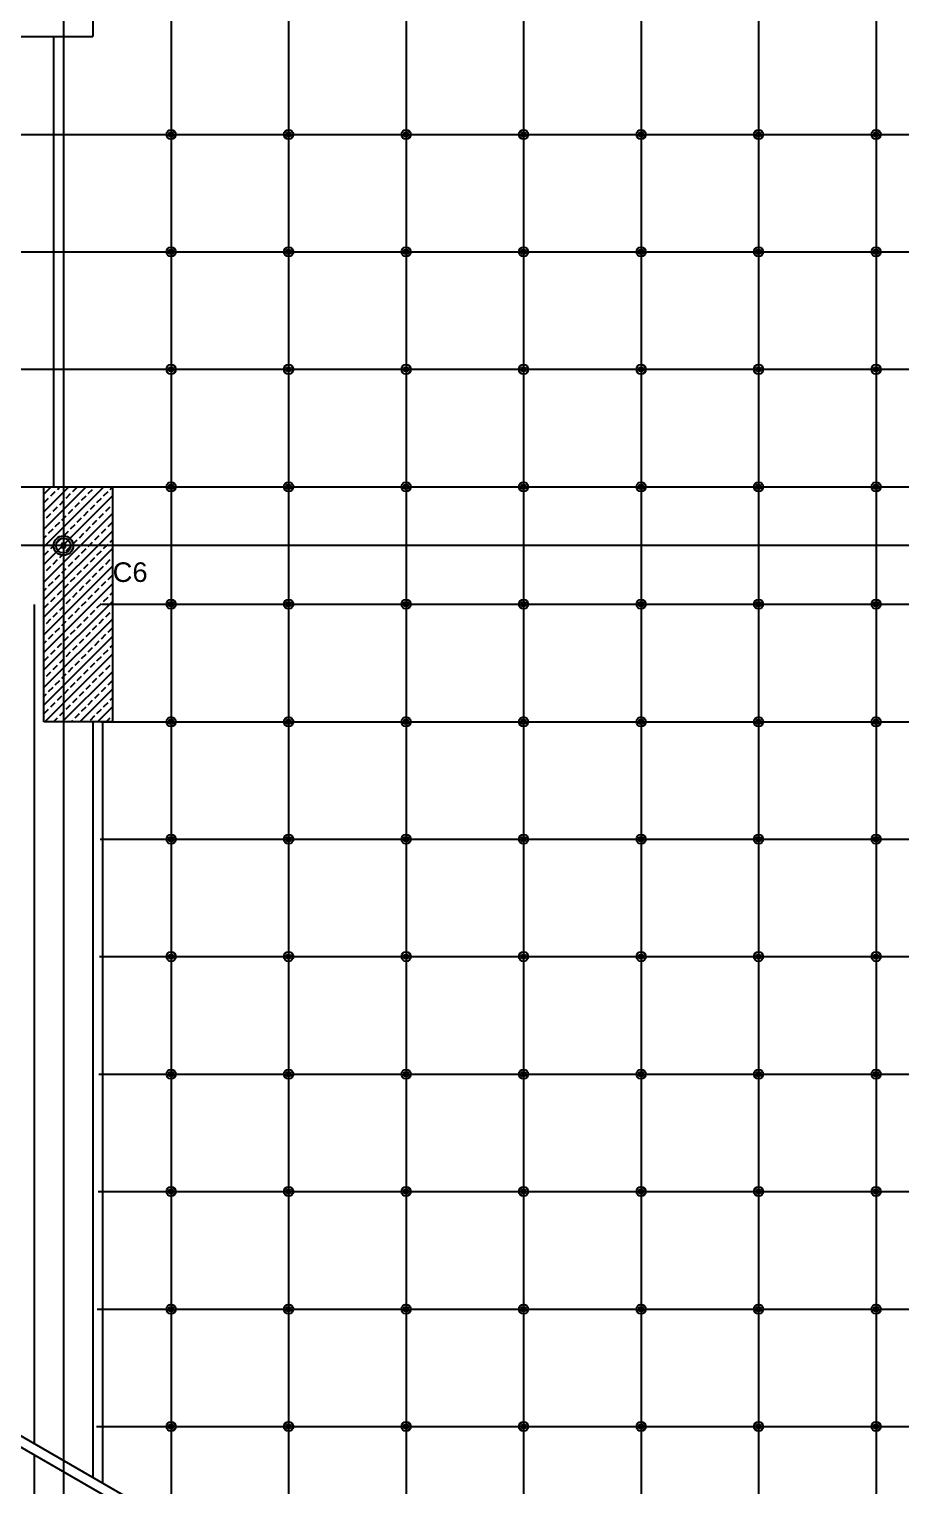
# Model space of a CAD drawing. Header units: millimetres. Extents: x 43168.9 to 43194.6, y -25545.1 to -25543.4.
# Drawn here: x 43174.3594 to 43174.4484, y -25544.2 to -25544.0512 of the extents above; entities that cross this region are included whole.
import ezdxf

# ---------------------------------------------------------------- set-up
doc = ezdxf.new("R2010")
doc.units = ezdxf.units.MM
doc.header["$LTSCALE"] = 200
doc.linetypes.add('DASHDOT2', pattern=[0.5, 0.25, -0.125, 0, -0.125])
for name, color, linetype in [('aks_sgh', 5, 'DASHDOT2'), ('duv_sgh', 4, 'Continuous'), ('gor-3_sgh', 191, 'Continuous'), ('gor-4_sgh', 17, 'Continuous'), ('kolon-b.a_sgh', 6, 'Continuous'), ('merdi_sgh', 3, 'Continuous'), ('tarama-betonarme_sgh', 223, 'Continuous')]:
    doc.layers.add(name, color=color, linetype=linetype)
doc.styles.add('1-200', font='arial.ttf', dxfattribs={"height": 60})

msp = doc.modelspace()

# ---------------------------------------------------------------- hatches: boundary and pattern name
h = msp.add_hatch(color=256)
edge = h.paths.add_edge_path()
edge.add_arc((43174.36288, -25544.10392), 0.001, 0, 360)
edge = h.paths.add_edge_path(flags=16)
edge.add_arc((43174.36288, -25544.10392), 0.00075, 0, 360)

# ---------------------------------------------------------------- linework, layer by layer
at = {"color": 0, "linetype": 'ByBlock', "lineweight": -2}
for p, q in [((43174.36308, -25544.10372), (43174.36268, -25544.10372)), ((43174.36268, -25544.10372), (43174.36268, -25544.10412)), ((43174.36268, -25544.10412), (43174.36308, -25544.10412)), ((43174.36295, -25544.10385), (43174.36281, -25544.10399)), ((43174.36295, -25544.10399), (43174.36281, -25544.10385)), ((43174.36308, -25544.10412), (43174.36308, -25544.10372))]:
    msp.add_line(p, q, dxfattribs=at)
at = {"color": 0, "linetype": 'Continuous', "lineweight": -2}
for radius in [0.001, 0.00075]:
    msp.add_circle((43174.36288, -25544.10392), radius, dxfattribs=at)
at = {"layer": 'aks_sgh'}
for p, q in [((43174.36288, -25543.74092), (43174.36288, -25544.60992)), ((43174.62688, -25544.10392), (43173.82488, -25544.10392))]:
    msp.add_line(p, q, dxfattribs=at)
at = {"layer": 'duv_sgh'}
for p in [(43174.36588, -25543.98992), (43174.31288, -25544.05192)]:
    msp.add_line(p, (43174.36588, -25544.05192), dxfattribs=at)
at = {"layer": 'gor-3_sgh'}
for p, q in [((43174.37368, -25544.06171), (43174.37408, -25544.06171)), ((43174.37368, -25544.06211), (43174.37368, -25544.06171)), ((43174.37408, -25544.06211), (43174.37368, -25544.06211)), ((43174.37408, -25544.06171), (43174.37408, -25544.06211)), ((43174.38568, -25544.06171), (43174.38608, -25544.06171)), ((43174.38568, -25544.06211), (43174.38568, -25544.06171)), ((43174.38608, -25544.06211), (43174.38568, -25544.06211)), ((43174.38608, -25544.06171), (43174.38608, -25544.06211)), ((43174.39768, -25544.06171), (43174.39808, -25544.06171)), ((43174.39768, -25544.06211), (43174.39768, -25544.06171)), ((43174.39808, -25544.06211), (43174.39768, -25544.06211)), ((43174.39808, -25544.06171), (43174.39808, -25544.06211)), ((43174.40968, -25544.06171), (43174.41008, -25544.06171)), ((43174.40968, -25544.06211), (43174.40968, -25544.06171)), ((43174.41008, -25544.06211), (43174.40968, -25544.06211)), ((43174.41008, -25544.06171), (43174.41008, -25544.06211)), ((43174.42168, -25544.06171), (43174.42208, -25544.06171)), ((43174.42168, -25544.06211), (43174.42168, -25544.06171)), ((43174.42208, -25544.06211), (43174.42168, -25544.06211)), ((43174.42208, -25544.06171), (43174.42208, -25544.06211)), ((43174.43368, -25544.06171), (43174.43408, -25544.06171)), ((43174.43368, -25544.06211), (43174.43368, -25544.06171)), ((43174.43408, -25544.06211), (43174.43368, -25544.06211)), ((43174.43408, -25544.06171), (43174.43408, -25544.06211)), ((43174.44568, -25544.06171), (43174.44608, -25544.06171)), ((43174.44568, -25544.06211), (43174.44568, -25544.06171)), ((43174.44608, -25544.06211), (43174.44568, -25544.06211)), ((43174.44608, -25544.06171), (43174.44608, -25544.06211)), ((43174.37368, -25544.07371), (43174.37408, -25544.07371)), ((43174.37368, -25544.07411), (43174.37368, -25544.07371)), ((43174.37408, -25544.07411), (43174.37368, -25544.07411)), ((43174.37408, -25544.07371), (43174.37408, -25544.07411)), ((43174.38568, -25544.07371), (43174.38608, -25544.07371)), ((43174.38568, -25544.07411), (43174.38568, -25544.07371)), ((43174.38608, -25544.07411), (43174.38568, -25544.07411)), ((43174.38608, -25544.07371), (43174.38608, -25544.07411)), ((43174.39768, -25544.07371), (43174.39808, -25544.07371)), ((43174.39768, -25544.07411), (43174.39768, -25544.07371)), ((43174.39808, -25544.07411), (43174.39768, -25544.07411)), ((43174.39808, -25544.07371), (43174.39808, -25544.07411)), ((43174.40968, -25544.07371), (43174.41008, -25544.07371)), ((43174.40968, -25544.07411), (43174.40968, -25544.07371)), ((43174.41008, -25544.07411), (43174.40968, -25544.07411)), ((43174.41008, -25544.07371), (43174.41008, -25544.07411)), ((43174.42168, -25544.07371), (43174.42208, -25544.07371)), ((43174.42168, -25544.07411), (43174.42168, -25544.07371)), ((43174.42208, -25544.07411), (43174.42168, -25544.07411)), ((43174.42208, -25544.07371), (43174.42208, -25544.07411)), ((43174.43368, -25544.07371), (43174.43408, -25544.07371)), ((43174.43368, -25544.07411), (43174.43368, -25544.07371)), ((43174.43408, -25544.07411), (43174.43368, -25544.07411)), ((43174.43408, -25544.07371), (43174.43408, -25544.07411)), ((43174.44568, -25544.07371), (43174.44608, -25544.07371)), ((43174.44568, -25544.07411), (43174.44568, -25544.07371)), ((43174.44608, -25544.07411), (43174.44568, -25544.07411)), ((43174.44608, -25544.07371), (43174.44608, -25544.07411)), ((43174.37368, -25544.08571), (43174.37408, -25544.08571)), ((43174.37368, -25544.08611), (43174.37368, -25544.08571)), ((43174.37408, -25544.08611), (43174.37368, -25544.08611)), ((43174.37408, -25544.08571), (43174.37408, -25544.08611)), ((43174.38568, -25544.08571), (43174.38608, -25544.08571)), ((43174.38568, -25544.08611), (43174.38568, -25544.08571)), ((43174.38608, -25544.08611), (43174.38568, -25544.08611)), ((43174.38608, -25544.08571), (43174.38608, -25544.08611)), ((43174.39768, -25544.08571), (43174.39808, -25544.08571)), ((43174.39768, -25544.08611), (43174.39768, -25544.08571)), ((43174.39808, -25544.08611), (43174.39768, -25544.08611)), ((43174.39808, -25544.08571), (43174.39808, -25544.08611)), ((43174.40968, -25544.08571), (43174.41008, -25544.08571)), ((43174.40968, -25544.08611), (43174.40968, -25544.08571)), ((43174.41008, -25544.08611), (43174.40968, -25544.08611)), ((43174.41008, -25544.08571), (43174.41008, -25544.08611)), ((43174.42168, -25544.08571), (43174.42208, -25544.08571)), ((43174.42168, -25544.08611), (43174.42168, -25544.08571)), ((43174.42208, -25544.08611), (43174.42168, -25544.08611)), ((43174.42208, -25544.08571), (43174.42208, -25544.08611)), ((43174.43368, -25544.08571), (43174.43408, -25544.08571)), ((43174.43368, -25544.08611), (43174.43368, -25544.08571)), ((43174.43408, -25544.08611), (43174.43368, -25544.08611)), ((43174.43408, -25544.08571), (43174.43408, -25544.08611)), ((43174.44568, -25544.08571), (43174.44608, -25544.08571)), ((43174.44568, -25544.08611), (43174.44568, -25544.08571)), ((43174.44608, -25544.08611), (43174.44568, -25544.08611)), ((43174.44608, -25544.08571), (43174.44608, -25544.08611)), ((43174.37368, -25544.09771), (43174.37408, -25544.09771)), ((43174.37368, -25544.09811), (43174.37368, -25544.09771)), ((43174.37408, -25544.09811), (43174.37368, -25544.09811)), ((43174.37408, -25544.09771), (43174.37408, -25544.09811)), ((43174.38568, -25544.09771), (43174.38608, -25544.09771)), ((43174.38568, -25544.09811), (43174.38568, -25544.09771)), ((43174.38608, -25544.09811), (43174.38568, -25544.09811)), ((43174.38608, -25544.09771), (43174.38608, -25544.09811)), ((43174.39768, -25544.09771), (43174.39808, -25544.09771)), ((43174.39768, -25544.09811), (43174.39768, -25544.09771)), ((43174.39808, -25544.09811), (43174.39768, -25544.09811)), ((43174.39808, -25544.09771), (43174.39808, -25544.09811)), ((43174.40968, -25544.09771), (43174.41008, -25544.09771)), ((43174.40968, -25544.09811), (43174.40968, -25544.09771)), ((43174.41008, -25544.09811), (43174.40968, -25544.09811)), ((43174.41008, -25544.09771), (43174.41008, -25544.09811)), ((43174.42168, -25544.09771), (43174.42208, -25544.09771)), ((43174.42168, -25544.09811), (43174.42168, -25544.09771)), ((43174.42208, -25544.09811), (43174.42168, -25544.09811)), ((43174.42208, -25544.09771), (43174.42208, -25544.09811)), ((43174.43368, -25544.09771), (43174.43408, -25544.09771)), ((43174.43368, -25544.09811), (43174.43368, -25544.09771)), ((43174.43408, -25544.09811), (43174.43368, -25544.09811)), ((43174.43408, -25544.09771), (43174.43408, -25544.09811)), ((43174.44568, -25544.09771), (43174.44608, -25544.09771)), ((43174.44568, -25544.09811), (43174.44568, -25544.09771)), ((43174.44608, -25544.09811), (43174.44568, -25544.09811)), ((43174.44608, -25544.09771), (43174.44608, -25544.09811)), ((43174.37368, -25544.10971), (43174.37408, -25544.10971)), ((43174.37368, -25544.11011), (43174.37368, -25544.10971)), ((43174.37408, -25544.11011), (43174.37368, -25544.11011)), ((43174.37408, -25544.10971), (43174.37408, -25544.11011)), ((43174.38568, -25544.10971), (43174.38608, -25544.10971)), ((43174.38568, -25544.11011), (43174.38568, -25544.10971)), ((43174.38608, -25544.11011), (43174.38568, -25544.11011)), ((43174.38608, -25544.10971), (43174.38608, -25544.11011)), ((43174.39768, -25544.10971), (43174.39808, -25544.10971)), ((43174.39768, -25544.11011), (43174.39768, -25544.10971)), ((43174.39808, -25544.11011), (43174.39768, -25544.11011)), ((43174.39808, -25544.10971), (43174.39808, -25544.11011)), ((43174.40968, -25544.10971), (43174.41008, -25544.10971)), ((43174.40968, -25544.11011), (43174.40968, -25544.10971)), ((43174.41008, -25544.11011), (43174.40968, -25544.11011)), ((43174.41008, -25544.10971), (43174.41008, -25544.11011)), ((43174.42168, -25544.10971), (43174.42208, -25544.10971)), ((43174.42168, -25544.11011), (43174.42168, -25544.10971)), ((43174.42208, -25544.11011), (43174.42168, -25544.11011)), ((43174.42208, -25544.10971), (43174.42208, -25544.11011)), ((43174.43368, -25544.10971), (43174.43408, -25544.10971)), ((43174.43368, -25544.11011), (43174.43368, -25544.10971)), ((43174.43408, -25544.11011), (43174.43368, -25544.11011)), ((43174.43408, -25544.10971), (43174.43408, -25544.11011)), ((43174.44568, -25544.10971), (43174.44608, -25544.10971)), ((43174.44568, -25544.11011), (43174.44568, -25544.10971)), ((43174.44608, -25544.11011), (43174.44568, -25544.11011)), ((43174.44608, -25544.10971), (43174.44608, -25544.11011)), ((43174.37368, -25544.12171), (43174.37408, -25544.12171)), ((43174.37368, -25544.12211), (43174.37368, -25544.12171)), ((43174.37408, -25544.12211), (43174.37368, -25544.12211)), ((43174.37408, -25544.12171), (43174.37408, -25544.12211)), ((43174.38568, -25544.12171), (43174.38608, -25544.12171)), ((43174.38568, -25544.12211), (43174.38568, -25544.12171)), ((43174.38608, -25544.12211), (43174.38568, -25544.12211)), ((43174.38608, -25544.12171), (43174.38608, -25544.12211)), ((43174.39768, -25544.12171), (43174.39808, -25544.12171)), ((43174.39768, -25544.12211), (43174.39768, -25544.12171)), ((43174.39808, -25544.12211), (43174.39768, -25544.12211)), ((43174.39808, -25544.12171), (43174.39808, -25544.12211)), ((43174.40968, -25544.12171), (43174.41008, -25544.12171)), ((43174.40968, -25544.12211), (43174.40968, -25544.12171)), ((43174.41008, -25544.12211), (43174.40968, -25544.12211)), ((43174.41008, -25544.12171), (43174.41008, -25544.12211)), ((43174.42168, -25544.12171), (43174.42208, -25544.12171)), ((43174.42168, -25544.12211), (43174.42168, -25544.12171)), ((43174.42208, -25544.12211), (43174.42168, -25544.12211)), ((43174.42208, -25544.12171), (43174.42208, -25544.12211)), ((43174.43368, -25544.12171), (43174.43408, -25544.12171)), ((43174.43368, -25544.12211), (43174.43368, -25544.12171)), ((43174.43408, -25544.12211), (43174.43368, -25544.12211)), ((43174.43408, -25544.12171), (43174.43408, -25544.12211)), ((43174.44568, -25544.12171), (43174.44608, -25544.12171)), ((43174.44568, -25544.12211), (43174.44568, -25544.12171)), ((43174.44608, -25544.12211), (43174.44568, -25544.12211)), ((43174.44608, -25544.12171), (43174.44608, -25544.12211)), ((43174.37368, -25544.13371), (43174.37408, -25544.13371)), ((43174.37368, -25544.13411), (43174.37368, -25544.13371)), ((43174.37408, -25544.13411), (43174.37368, -25544.13411)), ((43174.37408, -25544.13371), (43174.37408, -25544.13411)), ((43174.38568, -25544.13371), (43174.38608, -25544.13371)), ((43174.38568, -25544.13411), (43174.38568, -25544.13371)), ((43174.38608, -25544.13411), (43174.38568, -25544.13411)), ((43174.38608, -25544.13371), (43174.38608, -25544.13411)), ((43174.39768, -25544.13371), (43174.39808, -25544.13371)), ((43174.39768, -25544.13411), (43174.39768, -25544.13371)), ((43174.39808, -25544.13411), (43174.39768, -25544.13411)), ((43174.39808, -25544.13371), (43174.39808, -25544.13411)), ((43174.40968, -25544.13371), (43174.41008, -25544.13371)), ((43174.40968, -25544.13411), (43174.40968, -25544.13371)), ((43174.41008, -25544.13411), (43174.40968, -25544.13411)), ((43174.41008, -25544.13371), (43174.41008, -25544.13411)), ((43174.42168, -25544.13371), (43174.42208, -25544.13371)), ((43174.42168, -25544.13411), (43174.42168, -25544.13371)), ((43174.42208, -25544.13411), (43174.42168, -25544.13411)), ((43174.42208, -25544.13371), (43174.42208, -25544.13411)), ((43174.43368, -25544.13371), (43174.43408, -25544.13371)), ((43174.43368, -25544.13411), (43174.43368, -25544.13371)), ((43174.43408, -25544.13411), (43174.43368, -25544.13411)), ((43174.43408, -25544.13371), (43174.43408, -25544.13411)), ((43174.44568, -25544.13371), (43174.44608, -25544.13371)), ((43174.44568, -25544.13411), (43174.44568, -25544.13371)), ((43174.44608, -25544.13411), (43174.44568, -25544.13411)), ((43174.44608, -25544.13371), (43174.44608, -25544.13411)), ((43174.37368, -25544.14571), (43174.37408, -25544.14571)), ((43174.37368, -25544.14611), (43174.37368, -25544.14571)), ((43174.37408, -25544.14611), (43174.37368, -25544.14611)), ((43174.37408, -25544.14571), (43174.37408, -25544.14611)), ((43174.38568, -25544.14571), (43174.38608, -25544.14571)), ((43174.38568, -25544.14611), (43174.38568, -25544.14571)), ((43174.38608, -25544.14611), (43174.38568, -25544.14611)), ((43174.38608, -25544.14571), (43174.38608, -25544.14611)), ((43174.39768, -25544.14571), (43174.39808, -25544.14571)), ((43174.39768, -25544.14611), (43174.39768, -25544.14571)), ((43174.39808, -25544.14611), (43174.39768, -25544.14611)), ((43174.39808, -25544.14571), (43174.39808, -25544.14611)), ((43174.40968, -25544.14571), (43174.41008, -25544.14571)), ((43174.40968, -25544.14611), (43174.40968, -25544.14571)), ((43174.41008, -25544.14611), (43174.40968, -25544.14611)), ((43174.41008, -25544.14571), (43174.41008, -25544.14611)), ((43174.42168, -25544.14571), (43174.42208, -25544.14571)), ((43174.42168, -25544.14611), (43174.42168, -25544.14571)), ((43174.42208, -25544.14611), (43174.42168, -25544.14611)), ((43174.42208, -25544.14571), (43174.42208, -25544.14611)), ((43174.43368, -25544.14571), (43174.43408, -25544.14571)), ((43174.43368, -25544.14611), (43174.43368, -25544.14571)), ((43174.43408, -25544.14611), (43174.43368, -25544.14611)), ((43174.43408, -25544.14571), (43174.43408, -25544.14611)), ((43174.44568, -25544.14571), (43174.44608, -25544.14571)), ((43174.44568, -25544.14611), (43174.44568, -25544.14571)), ((43174.44608, -25544.14611), (43174.44568, -25544.14611)), ((43174.44608, -25544.14571), (43174.44608, -25544.14611)), ((43174.37368, -25544.15771), (43174.37408, -25544.15771)), ((43174.37368, -25544.15811), (43174.37368, -25544.15771)), ((43174.37408, -25544.15771), (43174.37408, -25544.15811)), ((43174.38568, -25544.15771), (43174.38608, -25544.15771)), ((43174.38568, -25544.15811), (43174.38568, -25544.15771)), ((43174.38608, -25544.15771), (43174.38608, -25544.15811)), ((43174.39768, -25544.15771), (43174.39808, -25544.15771)), ((43174.39768, -25544.15811), (43174.39768, -25544.15771)), ((43174.39808, -25544.15771), (43174.39808, -25544.15811)), ((43174.40968, -25544.15771), (43174.41008, -25544.15771)), ((43174.40968, -25544.15811), (43174.40968, -25544.15771)), ((43174.41008, -25544.15771), (43174.41008, -25544.15811)), ((43174.42168, -25544.15771), (43174.42208, -25544.15771)), ((43174.42168, -25544.15811), (43174.42168, -25544.15771)), ((43174.42208, -25544.15771), (43174.42208, -25544.15811)), ((43174.43368, -25544.15771), (43174.43408, -25544.15771)), ((43174.43368, -25544.15811), (43174.43368, -25544.15771)), ((43174.43408, -25544.15771), (43174.43408, -25544.15811)), ((43174.44568, -25544.15771), (43174.44608, -25544.15771)), ((43174.44568, -25544.15811), (43174.44568, -25544.15771)), ((43174.44608, -25544.15771), (43174.44608, -25544.15811)), ((43174.37408, -25544.15811), (43174.37368, -25544.15811)), ((43174.38608, -25544.15811), (43174.38568, -25544.15811)), ((43174.39808, -25544.15811), (43174.39768, -25544.15811)), ((43174.41008, -25544.15811), (43174.40968, -25544.15811)), ((43174.42208, -25544.15811), (43174.42168, -25544.15811)), ((43174.43408, -25544.15811), (43174.43368, -25544.15811)), ((43174.44608, -25544.15811), (43174.44568, -25544.15811)), ((43174.37368, -25544.16971), (43174.37408, -25544.16971)), ((43174.37368, -25544.17011), (43174.37368, -25544.16971)), ((43174.37408, -25544.16971), (43174.37408, -25544.17011)), ((43174.38568, -25544.16971), (43174.38608, -25544.16971)), ((43174.38568, -25544.17011), (43174.38568, -25544.16971)), ((43174.38608, -25544.16971), (43174.38608, -25544.17011)), ((43174.39768, -25544.16971), (43174.39808, -25544.16971)), ((43174.39768, -25544.17011), (43174.39768, -25544.16971)), ((43174.39808, -25544.16971), (43174.39808, -25544.17011)), ((43174.40968, -25544.16971), (43174.41008, -25544.16971)), ((43174.40968, -25544.17011), (43174.40968, -25544.16971)), ((43174.41008, -25544.16971), (43174.41008, -25544.17011)), ((43174.42168, -25544.16971), (43174.42208, -25544.16971)), ((43174.42168, -25544.17011), (43174.42168, -25544.16971)), ((43174.42208, -25544.16971), (43174.42208, -25544.17011)), ((43174.43368, -25544.16971), (43174.43408, -25544.16971)), ((43174.43368, -25544.17011), (43174.43368, -25544.16971)), ((43174.43408, -25544.16971), (43174.43408, -25544.17011)), ((43174.44568, -25544.16971), (43174.44608, -25544.16971)), ((43174.44568, -25544.17011), (43174.44568, -25544.16971)), ((43174.44608, -25544.16971), (43174.44608, -25544.17011)), ((43174.37408, -25544.17011), (43174.37368, -25544.17011)), ((43174.38608, -25544.17011), (43174.38568, -25544.17011)), ((43174.39808, -25544.17011), (43174.39768, -25544.17011)), ((43174.41008, -25544.17011), (43174.40968, -25544.17011)), ((43174.42208, -25544.17011), (43174.42168, -25544.17011)), ((43174.43408, -25544.17011), (43174.43368, -25544.17011)), ((43174.44608, -25544.17011), (43174.44568, -25544.17011)), ((43174.37368, -25544.18171), (43174.37408, -25544.18171)), ((43174.37368, -25544.18211), (43174.37368, -25544.18171)), ((43174.37408, -25544.18171), (43174.37408, -25544.18211)), ((43174.38568, -25544.18171), (43174.38608, -25544.18171)), ((43174.38568, -25544.18211), (43174.38568, -25544.18171)), ((43174.38608, -25544.18171), (43174.38608, -25544.18211)), ((43174.39768, -25544.18171), (43174.39808, -25544.18171)), ((43174.39768, -25544.18211), (43174.39768, -25544.18171)), ((43174.39808, -25544.18171), (43174.39808, -25544.18211)), ((43174.40968, -25544.18171), (43174.41008, -25544.18171)), ((43174.40968, -25544.18211), (43174.40968, -25544.18171)), ((43174.41008, -25544.18171), (43174.41008, -25544.18211)), ((43174.42168, -25544.18171), (43174.42208, -25544.18171)), ((43174.42168, -25544.18211), (43174.42168, -25544.18171)), ((43174.42208, -25544.18171), (43174.42208, -25544.18211)), ((43174.43368, -25544.18171), (43174.43408, -25544.18171)), ((43174.43368, -25544.18211), (43174.43368, -25544.18171)), ((43174.43408, -25544.18171), (43174.43408, -25544.18211)), ((43174.44568, -25544.18171), (43174.44608, -25544.18171)), ((43174.44568, -25544.18211), (43174.44568, -25544.18171)), ((43174.44608, -25544.18171), (43174.44608, -25544.18211)), ((43174.37408, -25544.18211), (43174.37368, -25544.18211)), ((43174.38608, -25544.18211), (43174.38568, -25544.18211)), ((43174.39808, -25544.18211), (43174.39768, -25544.18211)), ((43174.41008, -25544.18211), (43174.40968, -25544.18211)), ((43174.42208, -25544.18211), (43174.42168, -25544.18211)), ((43174.43408, -25544.18211), (43174.43368, -25544.18211)), ((43174.44608, -25544.18211), (43174.44568, -25544.18211)), ((43174.37368, -25544.19371), (43174.37408, -25544.19371)), ((43174.37368, -25544.19411), (43174.37368, -25544.19371)), ((43174.37408, -25544.19371), (43174.37408, -25544.19411)), ((43174.38568, -25544.19371), (43174.38608, -25544.19371)), ((43174.38568, -25544.19411), (43174.38568, -25544.19371)), ((43174.38608, -25544.19371), (43174.38608, -25544.19411)), ((43174.39768, -25544.19371), (43174.39808, -25544.19371)), ((43174.39768, -25544.19411), (43174.39768, -25544.19371)), ((43174.39808, -25544.19371), (43174.39808, -25544.19411)), ((43174.40968, -25544.19371), (43174.41008, -25544.19371)), ((43174.40968, -25544.19411), (43174.40968, -25544.19371)), ((43174.41008, -25544.19371), (43174.41008, -25544.19411)), ((43174.42168, -25544.19371), (43174.42208, -25544.19371)), ((43174.42168, -25544.19411), (43174.42168, -25544.19371)), ((43174.42208, -25544.19371), (43174.42208, -25544.19411)), ((43174.43368, -25544.19371), (43174.43408, -25544.19371)), ((43174.43368, -25544.19411), (43174.43368, -25544.19371)), ((43174.43408, -25544.19371), (43174.43408, -25544.19411)), ((43174.44568, -25544.19371), (43174.44608, -25544.19371)), ((43174.44568, -25544.19411), (43174.44568, -25544.19371)), ((43174.44608, -25544.19371), (43174.44608, -25544.19411)), ((43174.37408, -25544.19411), (43174.37368, -25544.19411)), ((43174.38608, -25544.19411), (43174.38568, -25544.19411)), ((43174.39808, -25544.19411), (43174.39768, -25544.19411)), ((43174.41008, -25544.19411), (43174.40968, -25544.19411)), ((43174.42208, -25544.19411), (43174.42168, -25544.19411)), ((43174.43408, -25544.19411), (43174.43368, -25544.19411)), ((43174.44608, -25544.19411), (43174.44568, -25544.19411))]:
    msp.add_line(p, q, dxfattribs=at)
at = {"layer": 'gor-3_sgh', "linetype": 'ByBlock', "lineweight": -2}
for p, q in [((43174.37395, -25544.06198), (43174.37381, -25544.06184)), ((43174.37395, -25544.06184), (43174.37381, -25544.06198)), ((43174.38595, -25544.06198), (43174.38581, -25544.06184)), ((43174.38595, -25544.06184), (43174.38581, -25544.06198)), ((43174.39795, -25544.06198), (43174.39781, -25544.06184)), ((43174.39795, -25544.06184), (43174.39781, -25544.06198)), ((43174.40995, -25544.06198), (43174.40981, -25544.06184)), ((43174.40995, -25544.06184), (43174.40981, -25544.06198)), ((43174.42195, -25544.06198), (43174.42181, -25544.06184)), ((43174.42195, -25544.06184), (43174.42181, -25544.06198)), ((43174.43395, -25544.06198), (43174.43381, -25544.06184)), ((43174.43395, -25544.06184), (43174.43381, -25544.06198)), ((43174.44595, -25544.06198), (43174.44581, -25544.06184)), ((43174.44595, -25544.06184), (43174.44581, -25544.06198)), ((43174.37395, -25544.07398), (43174.37381, -25544.07384)), ((43174.37395, -25544.07384), (43174.37381, -25544.07398)), ((43174.38595, -25544.07398), (43174.38581, -25544.07384)), ((43174.38595, -25544.07384), (43174.38581, -25544.07398)), ((43174.39795, -25544.07398), (43174.39781, -25544.07384)), ((43174.39795, -25544.07384), (43174.39781, -25544.07398)), ((43174.40995, -25544.07398), (43174.40981, -25544.07384)), ((43174.40995, -25544.07384), (43174.40981, -25544.07398)), ((43174.42195, -25544.07398), (43174.42181, -25544.07384)), ((43174.42195, -25544.07384), (43174.42181, -25544.07398)), ((43174.43395, -25544.07398), (43174.43381, -25544.07384)), ((43174.43395, -25544.07384), (43174.43381, -25544.07398)), ((43174.44595, -25544.07398), (43174.44581, -25544.07384)), ((43174.44595, -25544.07384), (43174.44581, -25544.07398)), ((43174.37395, -25544.08598), (43174.37381, -25544.08584)), ((43174.37395, -25544.08584), (43174.37381, -25544.08598)), ((43174.38595, -25544.08598), (43174.38581, -25544.08584)), ((43174.38595, -25544.08584), (43174.38581, -25544.08598)), ((43174.39795, -25544.08598), (43174.39781, -25544.08584)), ((43174.39795, -25544.08584), (43174.39781, -25544.08598)), ((43174.40995, -25544.08598), (43174.40981, -25544.08584)), ((43174.40995, -25544.08584), (43174.40981, -25544.08598)), ((43174.42195, -25544.08598), (43174.42181, -25544.08584)), ((43174.42195, -25544.08584), (43174.42181, -25544.08598)), ((43174.43395, -25544.08598), (43174.43381, -25544.08584)), ((43174.43395, -25544.08584), (43174.43381, -25544.08598)), ((43174.44595, -25544.08598), (43174.44581, -25544.08584)), ((43174.44595, -25544.08584), (43174.44581, -25544.08598)), ((43174.37395, -25544.09798), (43174.37381, -25544.09784)), ((43174.37395, -25544.09784), (43174.37381, -25544.09798)), ((43174.38595, -25544.09798), (43174.38581, -25544.09784)), ((43174.38595, -25544.09784), (43174.38581, -25544.09798)), ((43174.39795, -25544.09798), (43174.39781, -25544.09784)), ((43174.39795, -25544.09784), (43174.39781, -25544.09798)), ((43174.40995, -25544.09798), (43174.40981, -25544.09784)), ((43174.40995, -25544.09784), (43174.40981, -25544.09798)), ((43174.42195, -25544.09798), (43174.42181, -25544.09784)), ((43174.42195, -25544.09784), (43174.42181, -25544.09798)), ((43174.43395, -25544.09798), (43174.43381, -25544.09784)), ((43174.43395, -25544.09784), (43174.43381, -25544.09798)), ((43174.44595, -25544.09798), (43174.44581, -25544.09784)), ((43174.44595, -25544.09784), (43174.44581, -25544.09798)), ((43174.37395, -25544.10998), (43174.37381, -25544.10984)), ((43174.37395, -25544.10984), (43174.37381, -25544.10998)), ((43174.38595, -25544.10998), (43174.38581, -25544.10984)), ((43174.38595, -25544.10984), (43174.38581, -25544.10998)), ((43174.39795, -25544.10998), (43174.39781, -25544.10984)), ((43174.39795, -25544.10984), (43174.39781, -25544.10998)), ((43174.40995, -25544.10998), (43174.40981, -25544.10984)), ((43174.40995, -25544.10984), (43174.40981, -25544.10998)), ((43174.42195, -25544.10998), (43174.42181, -25544.10984)), ((43174.42195, -25544.10984), (43174.42181, -25544.10998)), ((43174.43395, -25544.10998), (43174.43381, -25544.10984)), ((43174.43395, -25544.10984), (43174.43381, -25544.10998)), ((43174.44595, -25544.10998), (43174.44581, -25544.10984)), ((43174.44595, -25544.10984), (43174.44581, -25544.10998)), ((43174.37395, -25544.12198), (43174.37381, -25544.12184)), ((43174.37395, -25544.12184), (43174.37381, -25544.12198)), ((43174.38595, -25544.12198), (43174.38581, -25544.12184)), ((43174.38595, -25544.12184), (43174.38581, -25544.12198)), ((43174.39795, -25544.12198), (43174.39781, -25544.12184)), ((43174.39795, -25544.12184), (43174.39781, -25544.12198)), ((43174.40995, -25544.12198), (43174.40981, -25544.12184)), ((43174.40995, -25544.12184), (43174.40981, -25544.12198)), ((43174.42195, -25544.12198), (43174.42181, -25544.12184)), ((43174.42195, -25544.12184), (43174.42181, -25544.12198)), ((43174.43395, -25544.12198), (43174.43381, -25544.12184)), ((43174.43395, -25544.12184), (43174.43381, -25544.12198)), ((43174.44595, -25544.12198), (43174.44581, -25544.12184)), ((43174.44595, -25544.12184), (43174.44581, -25544.12198)), ((43174.37395, -25544.13398), (43174.37381, -25544.13384)), ((43174.37395, -25544.13384), (43174.37381, -25544.13398)), ((43174.38595, -25544.13398), (43174.38581, -25544.13384)), ((43174.38595, -25544.13384), (43174.38581, -25544.13398)), ((43174.39795, -25544.13398), (43174.39781, -25544.13384)), ((43174.39795, -25544.13384), (43174.39781, -25544.13398)), ((43174.40995, -25544.13398), (43174.40981, -25544.13384)), ((43174.40995, -25544.13384), (43174.40981, -25544.13398)), ((43174.42195, -25544.13398), (43174.42181, -25544.13384)), ((43174.42195, -25544.13384), (43174.42181, -25544.13398)), ((43174.43395, -25544.13398), (43174.43381, -25544.13384)), ((43174.43395, -25544.13384), (43174.43381, -25544.13398)), ((43174.44595, -25544.13398), (43174.44581, -25544.13384)), ((43174.44595, -25544.13384), (43174.44581, -25544.13398)), ((43174.37395, -25544.14598), (43174.37381, -25544.14584)), ((43174.37395, -25544.14584), (43174.37381, -25544.14598)), ((43174.38595, -25544.14598), (43174.38581, -25544.14584)), ((43174.38595, -25544.14584), (43174.38581, -25544.14598)), ((43174.39795, -25544.14598), (43174.39781, -25544.14584)), ((43174.39795, -25544.14584), (43174.39781, -25544.14598)), ((43174.40995, -25544.14598), (43174.40981, -25544.14584)), ((43174.40995, -25544.14584), (43174.40981, -25544.14598)), ((43174.42195, -25544.14598), (43174.42181, -25544.14584)), ((43174.42195, -25544.14584), (43174.42181, -25544.14598)), ((43174.43395, -25544.14598), (43174.43381, -25544.14584)), ((43174.43395, -25544.14584), (43174.43381, -25544.14598)), ((43174.44595, -25544.14598), (43174.44581, -25544.14584)), ((43174.44595, -25544.14584), (43174.44581, -25544.14598)), ((43174.37395, -25544.15798), (43174.37381, -25544.15784)), ((43174.37395, -25544.15784), (43174.37381, -25544.15798)), ((43174.38595, -25544.15798), (43174.38581, -25544.15784)), ((43174.38595, -25544.15784), (43174.38581, -25544.15798)), ((43174.39795, -25544.15798), (43174.39781, -25544.15784)), ((43174.39795, -25544.15784), (43174.39781, -25544.15798)), ((43174.40995, -25544.15798), (43174.40981, -25544.15784)), ((43174.40995, -25544.15784), (43174.40981, -25544.15798)), ((43174.42195, -25544.15798), (43174.42181, -25544.15784)), ((43174.42195, -25544.15784), (43174.42181, -25544.15798)), ((43174.43395, -25544.15798), (43174.43381, -25544.15784)), ((43174.43395, -25544.15784), (43174.43381, -25544.15798)), ((43174.44595, -25544.15798), (43174.44581, -25544.15784)), ((43174.44595, -25544.15784), (43174.44581, -25544.15798)), ((43174.37395, -25544.16998), (43174.37381, -25544.16984)), ((43174.37395, -25544.16984), (43174.37381, -25544.16998)), ((43174.38595, -25544.16998), (43174.38581, -25544.16984)), ((43174.38595, -25544.16984), (43174.38581, -25544.16998)), ((43174.39795, -25544.16998), (43174.39781, -25544.16984)), ((43174.39795, -25544.16984), (43174.39781, -25544.16998)), ((43174.40995, -25544.16998), (43174.40981, -25544.16984)), ((43174.40995, -25544.16984), (43174.40981, -25544.16998)), ((43174.42195, -25544.16998), (43174.42181, -25544.16984)), ((43174.42195, -25544.16984), (43174.42181, -25544.16998)), ((43174.43395, -25544.16998), (43174.43381, -25544.16984)), ((43174.43395, -25544.16984), (43174.43381, -25544.16998)), ((43174.44595, -25544.16998), (43174.44581, -25544.16984)), ((43174.44595, -25544.16984), (43174.44581, -25544.16998)), ((43174.37395, -25544.18198), (43174.37381, -25544.18184)), ((43174.37395, -25544.18184), (43174.37381, -25544.18198)), ((43174.38595, -25544.18198), (43174.38581, -25544.18184)), ((43174.38595, -25544.18184), (43174.38581, -25544.18198)), ((43174.39795, -25544.18198), (43174.39781, -25544.18184)), ((43174.39795, -25544.18184), (43174.39781, -25544.18198)), ((43174.40995, -25544.18198), (43174.40981, -25544.18184)), ((43174.40995, -25544.18184), (43174.40981, -25544.18198)), ((43174.42195, -25544.18198), (43174.42181, -25544.18184)), ((43174.42195, -25544.18184), (43174.42181, -25544.18198)), ((43174.43395, -25544.18198), (43174.43381, -25544.18184)), ((43174.43395, -25544.18184), (43174.43381, -25544.18198)), ((43174.44595, -25544.18198), (43174.44581, -25544.18184)), ((43174.44595, -25544.18184), (43174.44581, -25544.18198)), ((43174.37395, -25544.19398), (43174.37381, -25544.19384)), ((43174.37395, -25544.19384), (43174.37381, -25544.19398)), ((43174.38595, -25544.19398), (43174.38581, -25544.19384)), ((43174.38595, -25544.19384), (43174.38581, -25544.19398)), ((43174.39795, -25544.19398), (43174.39781, -25544.19384)), ((43174.39795, -25544.19384), (43174.39781, -25544.19398)), ((43174.40995, -25544.19398), (43174.40981, -25544.19384)), ((43174.40995, -25544.19384), (43174.40981, -25544.19398)), ((43174.42195, -25544.19398), (43174.42181, -25544.19384)), ((43174.42195, -25544.19384), (43174.42181, -25544.19398)), ((43174.43395, -25544.19398), (43174.43381, -25544.19384)), ((43174.43395, -25544.19384), (43174.43381, -25544.19398)), ((43174.44595, -25544.19398), (43174.44581, -25544.19384)), ((43174.44595, -25544.19384), (43174.44581, -25544.19398))]:
    msp.add_line(p, q, dxfattribs=at)
at = {"layer": 'gor-3_sgh'}
for centre in [(43174.37388, -25544.06191), (43174.38588, -25544.06191), (43174.39788, -25544.06191), (43174.40988, -25544.06191), (43174.42188, -25544.06191), (43174.43388, -25544.06191), (43174.44588, -25544.06191), (43174.37388, -25544.07391), (43174.38588, -25544.07391), (43174.39788, -25544.07391), (43174.40988, -25544.07391), (43174.42188, -25544.07391), (43174.43388, -25544.07391), (43174.44588, -25544.07391), (43174.37388, -25544.08591), (43174.38588, -25544.08591), (43174.39788, -25544.08591), (43174.40988, -25544.08591), (43174.42188, -25544.08591), (43174.43388, -25544.08591), (43174.44588, -25544.08591), (43174.37388, -25544.09791), (43174.38588, -25544.09791), (43174.39788, -25544.09791), (43174.40988, -25544.09791), (43174.42188, -25544.09791), (43174.43388, -25544.09791), (43174.44588, -25544.09791), (43174.37388, -25544.10991), (43174.38588, -25544.10991), (43174.39788, -25544.10991), (43174.40988, -25544.10991), (43174.42188, -25544.10991), (43174.43388, -25544.10991), (43174.44588, -25544.10991), (43174.37388, -25544.12191), (43174.38588, -25544.12191), (43174.39788, -25544.12191), (43174.40988, -25544.12191), (43174.42188, -25544.12191), (43174.43388, -25544.12191), (43174.44588, -25544.12191), (43174.37388, -25544.13391), (43174.38588, -25544.13391), (43174.39788, -25544.13391), (43174.40988, -25544.13391), (43174.42188, -25544.13391), (43174.43388, -25544.13391), (43174.44588, -25544.13391), (43174.37388, -25544.14591), (43174.38588, -25544.14591), (43174.39788, -25544.14591), (43174.40988, -25544.14591), (43174.42188, -25544.14591), (43174.43388, -25544.14591), (43174.44588, -25544.14591), (43174.37388, -25544.15791), (43174.38588, -25544.15791), (43174.39788, -25544.15791), (43174.40988, -25544.15791), (43174.42188, -25544.15791), (43174.43388, -25544.15791), (43174.44588, -25544.15791), (43174.37388, -25544.16991), (43174.38588, -25544.16991), (43174.39788, -25544.16991), (43174.40988, -25544.16991), (43174.42188, -25544.16991), (43174.43388, -25544.16991), (43174.44588, -25544.16991), (43174.37388, -25544.18191), (43174.38588, -25544.18191), (43174.39788, -25544.18191), (43174.40988, -25544.18191), (43174.42188, -25544.18191), (43174.43388, -25544.18191), (43174.44588, -25544.18191), (43174.37388, -25544.19391), (43174.38588, -25544.19391), (43174.39788, -25544.19391), (43174.40988, -25544.19391), (43174.42188, -25544.19391), (43174.43388, -25544.19391), (43174.44588, -25544.19391)]:
    msp.add_circle(centre, 0.000483, dxfattribs=at)
at = {"layer": 'gor-4_sgh'}
for p, q in [((43174.37388, -25543.84292), (43174.37388, -25544.46492)), ((43174.38588, -25543.84292), (43174.38588, -25544.46492)), ((43174.39788, -25543.84292), (43174.39788, -25544.46492)), ((43174.40988, -25543.84292), (43174.40988, -25544.46492)), ((43174.42188, -25543.84292), (43174.42188, -25544.46492)), ((43174.43388, -25543.84292), (43174.43388, -25544.46492)), ((43174.44588, -25543.84292), (43174.44588, -25544.46492)), ((43174.36188, -25544.05192), (43174.36188, -25544.09792)), ((43174.31288, -25544.06191), (43174.54288, -25544.06191)), ((43174.31288, -25544.07391), (43174.54288, -25544.07391)), ((43174.31288, -25544.08591), (43174.54288, -25544.08591)), ((43174.31288, -25544.09791), (43174.53388, -25544.09791)), ((43174.3668, -25544.10991), (43174.53388, -25544.10991)), ((43174.36673, -25544.12191), (43174.54288, -25544.12191)), ((43174.36665, -25544.13391), (43174.54288, -25544.13391)), ((43174.36657, -25544.14591), (43174.54288, -25544.14591)), ((43174.36649, -25544.15791), (43174.54288, -25544.15791)), ((43174.36642, -25544.16991), (43174.54288, -25544.16991)), ((43174.36634, -25544.18191), (43174.54288, -25544.18191)), ((43174.36626, -25544.19391), (43174.54288, -25544.19391))]:
    msp.add_line(p, q, dxfattribs=at)
at = {"layer": 'kolon-b.a_sgh'}
for p, q in [((43174.36088, -25544.09792), (43174.36788, -25544.09792)), ((43174.36088, -25544.12192), (43174.36088, -25544.09792)), ((43174.36788, -25544.09792), (43174.36788, -25544.12192)), ((43174.36788, -25544.12192), (43174.36088, -25544.12192))]:
    msp.add_line(p, q, dxfattribs=at)
at = {"layer": 'merdi_sgh'}
for p, q in [((43174.35988, -25544.10992), (43174.35988, -25544.19564)), ((43174.36588, -25544.12192), (43174.36588, -25544.19911)), ((43174.36688, -25544.12192), (43174.36688, -25544.19969)), ((43174.30244, -25544.16364), (43174.3707, -25544.20304)), ((43174.30294, -25544.16277), (43174.3712, -25544.20218)), ((43174.35988, -25544.1968), (43174.35988, -25544.21792))]:
    msp.add_line(p, q, dxfattribs=at)
at = {"layer": 'tarama-betonarme_sgh'}
for p, q in [((43174.36088, -25544.09866), (43174.36162, -25544.09792)), ((43174.36088, -25544.10046), (43174.36342, -25544.09792)), ((43174.36088, -25544.10225), (43174.36521, -25544.09792)), ((43174.36088, -25544.10405), (43174.36701, -25544.09792)), ((43174.3616, -25544.09884), (43174.36205, -25544.09839)), ((43174.36227, -25544.09817), (43174.36252, -25544.09792)), ((43174.36384, -25544.09839), (43174.36429, -25544.09794)), ((43174.36541, -25544.09861), (43174.36586, -25544.09817)), ((43174.36609, -25544.09794), (43174.36611, -25544.09792)), ((43174.36699, -25544.09884), (43174.36744, -25544.09839)), ((43174.36766, -25544.09817), (43174.36788, -25544.09795)), ((43174.36088, -25544.10584), (43174.36788, -25544.09884)), ((43174.36092, -25544.09951), (43174.36137, -25544.09906)), ((43174.36182, -25544.10041), (43174.36227, -25544.09996)), ((43174.3625, -25544.09974), (43174.36295, -25544.09929)), ((43174.36317, -25544.09906), (43174.36362, -25544.09861)), ((43174.36407, -25544.09996), (43174.36452, -25544.09951)), ((43174.36474, -25544.09929), (43174.36519, -25544.09884)), ((43174.36564, -25544.10019), (43174.36609, -25544.09974)), ((43174.36631, -25544.09951), (43174.36676, -25544.09906)), ((43174.36721, -25544.10041), (43174.36766, -25544.09996)), ((43174.36088, -25544.10764), (43174.36788, -25544.10064)), ((43174.36088, -25544.10135), (43174.36092, -25544.10131)), ((43174.36115, -25544.10108), (43174.3616, -25544.10064)), ((43174.36205, -25544.10198), (43174.3625, -25544.10153)), ((43174.36272, -25544.10131), (43174.36317, -25544.10086)), ((43174.36339, -25544.10064), (43174.36384, -25544.10019)), ((43174.36429, -25544.10153), (43174.36474, -25544.10108)), ((43174.36497, -25544.10086), (43174.36541, -25544.10041)), ((43174.36586, -25544.10176), (43174.36631, -25544.10131)), ((43174.36654, -25544.10108), (43174.36699, -25544.10064)), ((43174.36744, -25544.10198), (43174.36788, -25544.10154)), ((43174.36088, -25544.10944), (43174.36788, -25544.10244)), ((43174.36088, -25544.10315), (43174.36115, -25544.10288)), ((43174.36137, -25544.10266), (43174.36182, -25544.10221)), ((43174.36295, -25544.10288), (43174.36339, -25544.10243)), ((43174.36362, -25544.10221), (43174.36407, -25544.10176)), ((43174.36452, -25544.10311), (43174.36497, -25544.10266)), ((43174.36519, -25544.10243), (43174.36564, -25544.10198)), ((43174.36609, -25544.10333), (43174.36654, -25544.10288)), ((43174.36676, -25544.10266), (43174.36721, -25544.10221)), ((43174.36088, -25544.11123), (43174.36788, -25544.10423)), ((43174.36092, -25544.1049), (43174.36137, -25544.10445)), ((43174.3616, -25544.10423), (43174.36205, -25544.10378)), ((43174.36227, -25544.10355), (43174.36272, -25544.10311)), ((43174.36317, -25544.10445), (43174.36362, -25544.104)), ((43174.36384, -25544.10378), (43174.36429, -25544.10333)), ((43174.36474, -25544.10468), (43174.36519, -25544.10423)), ((43174.36541, -25544.104), (43174.36586, -25544.10355)), ((43174.36631, -25544.1049), (43174.36676, -25544.10445)), ((43174.36699, -25544.10423), (43174.36744, -25544.10378)), ((43174.36766, -25544.10355), (43174.36788, -25544.10333)), ((43174.36182, -25544.1058), (43174.36227, -25544.10535)), ((43174.3625, -25544.10513), (43174.36295, -25544.10468)), ((43174.36339, -25544.10602), (43174.36384, -25544.10557)), ((43174.36407, -25544.10535), (43174.36452, -25544.1049)), ((43174.36497, -25544.10625), (43174.36541, -25544.1058)), ((43174.36564, -25544.10557), (43174.36609, -25544.10513)), ((43174.36721, -25544.1058), (43174.36766, -25544.10535)), ((43174.36088, -25544.11303), (43174.36788, -25544.10603)), ((43174.36088, -25544.10674), (43174.36092, -25544.1067)), ((43174.36115, -25544.10647), (43174.3616, -25544.10602)), ((43174.36205, -25544.10737), (43174.3625, -25544.10692)), ((43174.36272, -25544.1067), (43174.36317, -25544.10625)), ((43174.36362, -25544.1076), (43174.36407, -25544.10715)), ((43174.36429, -25544.10692), (43174.36474, -25544.10647)), ((43174.36519, -25544.10782), (43174.36564, -25544.10737)), ((43174.36586, -25544.10715), (43174.36631, -25544.1067)), ((43174.36654, -25544.10647), (43174.36699, -25544.10602)), ((43174.36744, -25544.10737), (43174.36788, -25544.10693)), ((43174.36088, -25544.11483), (43174.36788, -25544.10783)), ((43174.36088, -25544.10854), (43174.36115, -25544.10827)), ((43174.36137, -25544.10804), (43174.36182, -25544.1076)), ((43174.36227, -25544.10894), (43174.36272, -25544.10849)), ((43174.36295, -25544.10827), (43174.36339, -25544.10782)), ((43174.36384, -25544.10917), (43174.36429, -25544.10872)), ((43174.36452, -25544.10849), (43174.36497, -25544.10804)), ((43174.36541, -25544.10939), (43174.36586, -25544.10894)), ((43174.36609, -25544.10872), (43174.36654, -25544.10827)), ((43174.36676, -25544.10804), (43174.36721, -25544.1076)), ((43174.36766, -25544.10894), (43174.36788, -25544.10872)), ((43174.36088, -25544.11662), (43174.36788, -25544.10962)), ((43174.36092, -25544.11029), (43174.36137, -25544.10984)), ((43174.3616, -25544.10962), (43174.36205, -25544.10917)), ((43174.3625, -25544.11051), (43174.36295, -25544.11006)), ((43174.36317, -25544.10984), (43174.36362, -25544.10939)), ((43174.36407, -25544.11074), (43174.36452, -25544.11029)), ((43174.36474, -25544.11006), (43174.36519, -25544.10962)), ((43174.36631, -25544.11029), (43174.36676, -25544.10984)), ((43174.36699, -25544.10962), (43174.36744, -25544.10917)), ((43174.36088, -25544.11842), (43174.36788, -25544.11142)), ((43174.36115, -25544.11186), (43174.3616, -25544.11141)), ((43174.36182, -25544.11119), (43174.36227, -25544.11074)), ((43174.36272, -25544.11209), (43174.36317, -25544.11164)), ((43174.36339, -25544.11141), (43174.36384, -25544.11096)), ((43174.36429, -25544.11231), (43174.36474, -25544.11186)), ((43174.36497, -25544.11164), (43174.36541, -25544.11119)), ((43174.36564, -25544.11096), (43174.36609, -25544.11051)), ((43174.36654, -25544.11186), (43174.36699, -25544.11141)), ((43174.36721, -25544.11119), (43174.36766, -25544.11074)), ((43174.36088, -25544.11213), (43174.36092, -25544.11209)), ((43174.36088, -25544.12021), (43174.36788, -25544.11321)), ((43174.36137, -25544.11343), (43174.36182, -25544.11298)), ((43174.36205, -25544.11276), (43174.3625, -25544.11231)), ((43174.36295, -25544.11366), (43174.36339, -25544.11321)), ((43174.36362, -25544.11298), (43174.36407, -25544.11253)), ((43174.36452, -25544.11388), (43174.36497, -25544.11343)), ((43174.36519, -25544.11321), (43174.36564, -25544.11276)), ((43174.36586, -25544.11253), (43174.36631, -25544.11209)), ((43174.36676, -25544.11343), (43174.36721, -25544.11298)), ((43174.36744, -25544.11276), (43174.36788, -25544.11232)), ((43174.36088, -25544.11393), (43174.36115, -25544.11366)), ((43174.3616, -25544.115), (43174.36205, -25544.11455)), ((43174.36227, -25544.11433), (43174.36272, -25544.11388)), ((43174.36317, -25544.11523), (43174.36362, -25544.11478)), ((43174.36384, -25544.11455), (43174.36429, -25544.11411)), ((43174.36541, -25544.11478), (43174.36586, -25544.11433)), ((43174.36609, -25544.11411), (43174.36654, -25544.11366)), ((43174.36699, -25544.115), (43174.36744, -25544.11455)), ((43174.36766, -25544.11433), (43174.36788, -25544.11411)), ((43174.36092, -25544.11568), (43174.36137, -25544.11523)), ((43174.36097, -25544.12192), (43174.36788, -25544.11501)), ((43174.36182, -25544.11658), (43174.36227, -25544.11613)), ((43174.3625, -25544.1159), (43174.36295, -25544.11545)), ((43174.36339, -25544.1168), (43174.36384, -25544.11635)), ((43174.36407, -25544.11613), (43174.36452, -25544.11568)), ((43174.36474, -25544.11545), (43174.36519, -25544.115)), ((43174.36564, -25544.11635), (43174.36609, -25544.1159)), ((43174.36631, -25544.11568), (43174.36676, -25544.11523)), ((43174.36721, -25544.11658), (43174.36766, -25544.11613)), ((43174.36088, -25544.11752), (43174.36092, -25544.11747)), ((43174.36115, -25544.11725), (43174.3616, -25544.1168)), ((43174.36205, -25544.11815), (43174.3625, -25544.1177)), ((43174.36272, -25544.11747), (43174.36317, -25544.11702)), ((43174.36276, -25544.12192), (43174.36788, -25544.11681)), ((43174.36429, -25544.1177), (43174.36474, -25544.11725)), ((43174.36497, -25544.11702), (43174.36541, -25544.11658)), ((43174.36586, -25544.11792), (43174.36631, -25544.11747)), ((43174.36654, -25544.11725), (43174.36699, -25544.1168)), ((43174.36744, -25544.11815), (43174.36788, -25544.1177)), ((43174.36088, -25544.11932), (43174.36115, -25544.11905)), ((43174.36137, -25544.11882), (43174.36182, -25544.11837)), ((43174.36227, -25544.11972), (43174.36272, -25544.11927)), ((43174.36295, -25544.11905), (43174.36339, -25544.1186)), ((43174.36362, -25544.11837), (43174.36407, -25544.11792)), ((43174.36452, -25544.11927), (43174.36497, -25544.11882)), ((43174.36456, -25544.12192), (43174.36788, -25544.1186)), ((43174.36519, -25544.1186), (43174.36564, -25544.11815)), ((43174.36609, -25544.11949), (43174.36654, -25544.11905)), ((43174.36676, -25544.11882), (43174.36721, -25544.11837)), ((43174.36092, -25544.12107), (43174.36137, -25544.12062)), ((43174.3616, -25544.12039), (43174.36205, -25544.11994)), ((43174.3625, -25544.12129), (43174.36295, -25544.12084)), ((43174.36317, -25544.12062), (43174.36362, -25544.12017)), ((43174.36384, -25544.11994), (43174.36429, -25544.11949)), ((43174.36474, -25544.12084), (43174.36519, -25544.12039)), ((43174.36541, -25544.12017), (43174.36586, -25544.11972)), ((43174.36631, -25544.12107), (43174.36676, -25544.12062)), ((43174.36636, -25544.12192), (43174.36788, -25544.1204)), ((43174.36699, -25544.12039), (43174.36744, -25544.11994)), ((43174.36766, -25544.11972), (43174.36788, -25544.1195)), ((43174.36187, -25544.12192), (43174.36227, -25544.12151)), ((43174.36366, -25544.12192), (43174.36384, -25544.12174)), ((43174.36407, -25544.12151), (43174.36452, -25544.12107)), ((43174.36564, -25544.12174), (43174.36609, -25544.12129)), ((43174.36726, -25544.12192), (43174.36766, -25544.12151))]:
    msp.add_line(p, q, dxfattribs=at)

# ---------------------------------------------------------------- texts
at = {"layer": 'aks_sgh', "style": '1-200'}
msp.add_text('C6', height=0.002, rotation=0, dxfattribs=at).set_placement((43174.36791, -25544.10763))

doc.saveas('drawing.dxf')
